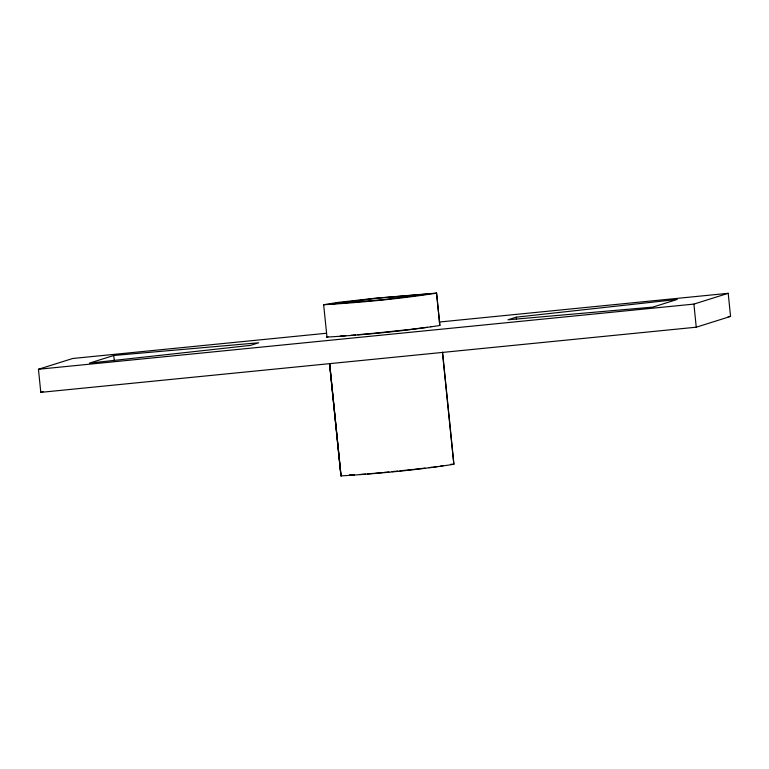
<?xml version="1.0" encoding="UTF-8"?>
<svg xmlns="http://www.w3.org/2000/svg" width="769" height="769" viewBox="0 0 769 769"><rect width="100%" height="100%" fill="white"/><g stroke="black" fill="none" stroke-linecap="round" stroke-linejoin="round"><path stroke-width="1.15" d="M326.94 337.11C364.66 334.794 402.543 331.295 439.849 325.489L436.561 293.133C399.265 298.949 361.372 302.438 323.653 304.764L326.979 337.091M439.849 325.489L436.561 293.133M431.255 326.479L430.688 326.69M329.651 363.795L341.032 475.896L329.69 363.775M341.513 475.617L340.907 475.867L329.517 363.766M442.55 353.336L453.806 464.236L450.845 464.255M323.518 304.735L338.033 302.4L375.214 298.237L436.427 293.104M326.806 337.082L327.988 336.659M349.491 474.867L354.413 474.886M442.56 352.173L453.941 464.265C416.644 470.07 378.752 473.569 341.032 475.896M439.282 322.038L728.205 293.306L730.55 316.415L696.253 327.2L40.795 392.363L38.45 369.264L72.747 358.479L325.854 333.313M113.754 355.48L89.435 363.122L250.377 345.396L258.692 342.782L113.754 355.48L114.341 361.247M40.795 392.363L43.083 391.652M516.268 317.174L507.963 319.789L652.9 307.1L677.22 299.449L516.268 317.174L516.508 319.481M38.45 369.264L693.907 304.091L728.205 293.306M442.944 465.764L440.55 466.149M422.344 327.921L410.29 329.392M427.189 327.267L423.334 327.786M437.436 466.562L433.851 467.033M429.189 467.6L432.332 467.225M409.656 329.468L381.414 332.496M413.088 469.446L406.926 470.099M413.905 469.359L425.132 468.09M399.899 470.839L405.849 470.205M380.319 332.602L374.032 333.237M392.046 471.618L397.708 471.051M728.166 316.655L730.55 316.415M382.116 472.579L375.378 473.214M388.922 471.935L384.183 472.387M373.196 333.313L357.893 334.726M355.595 334.928L350.875 335.342M367.38 473.915L374.253 473.31M365.659 474.06L359.805 474.521M345.704 335.736L340.311 336.101M693.907 304.091L696.253 327.2M331.824 303.899L382.52 299.708L428.41 293.969L377.569 298.161L331.824 303.899"/></g></svg>
